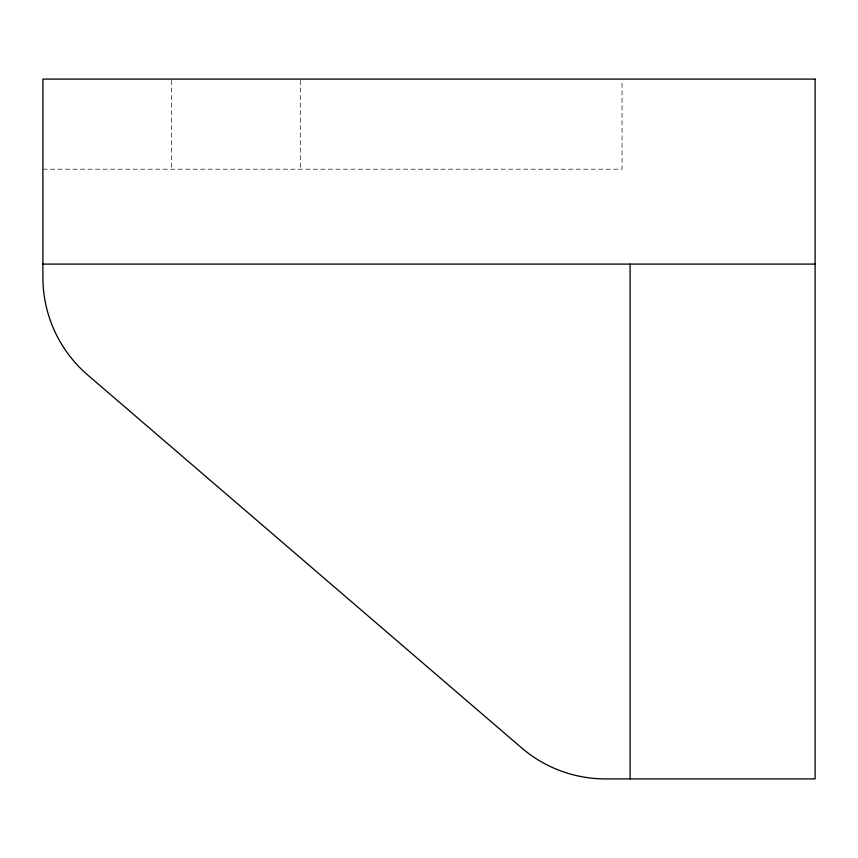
<?xml version="1.0" encoding="UTF-8"?>
<svg xmlns="http://www.w3.org/2000/svg" width="858" height="858" viewBox="0 0 858 858"><rect width="100%" height="100%" fill="white"/><g stroke="black" fill="none" stroke-linecap="round" stroke-linejoin="round"><path stroke-width="0.64" stroke-dasharray="4.29 3.22" d="M42.9 169.187L622.05 169.187L622.05 80.427M300.3 80.427L300.3 169.187M171.6 80.427L171.6 169.187"/><path stroke-width="1.29" d="M42.9 264.103L815.1 264.103M630.094 264.103L630.094 778.903M815.1 79.097L42.9 79.097L42.9 277.402A128.7 128.7 0 0 0 87.72 375.01L521.525 747.811A128.7 128.7 0 0 0 605.405 778.903L815.1 778.903L815.1 79.097"/></g></svg>
